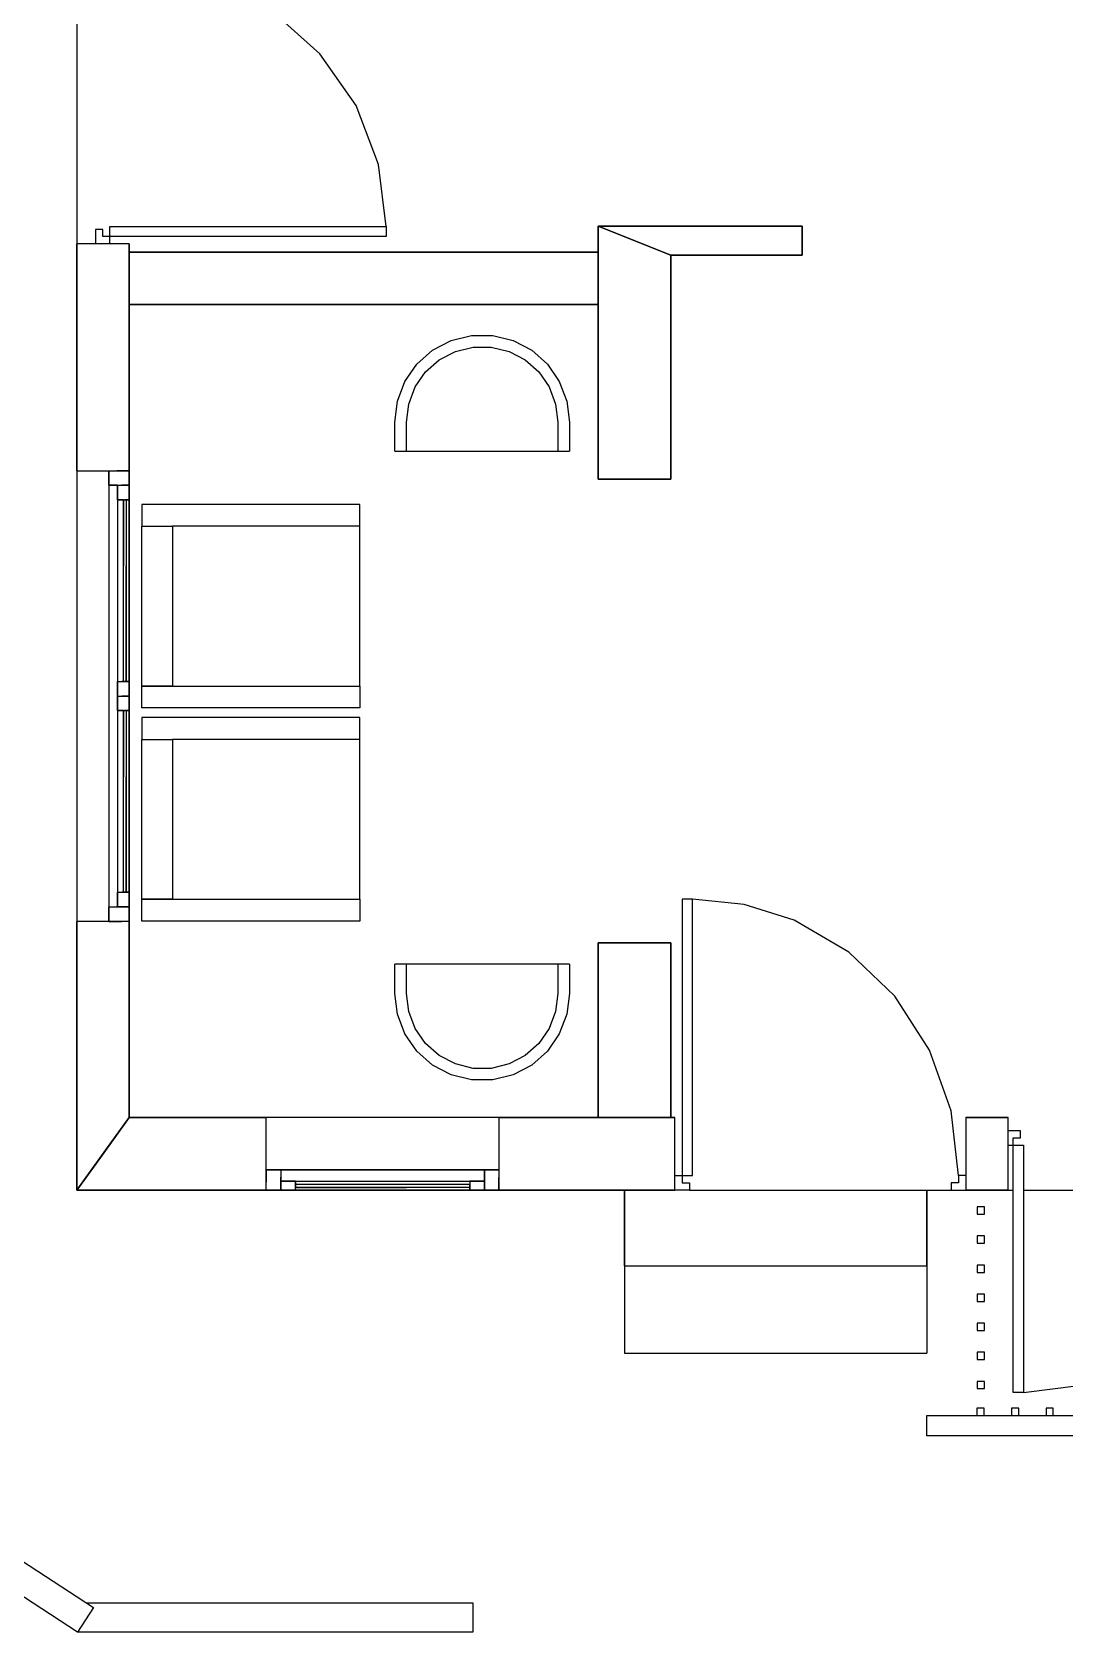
# Model space of a CAD drawing. Header units: metres. Extents: x -93 to 204, y -201 to -18.
# Drawn here: x 34 to 105, y -200.6 to -90.6 of the extents above; entities that cross this region are included whole.
import ezdxf

# ---------------------------------------------------------------- set-up
doc = ezdxf.new("R2010")
doc.units = ezdxf.units.M

msp = doc.modelspace()

# ---------------------------------------------------------------- linework, layer by layer
for p, q in [((37.04, -29.35), (37.04, -105.17)), ((53.76, -92.09), (50.48, -89.17)), ((56.24, -95.66), (53.76, -92.09)), ((57.79, -99.7), (56.24, -95.66)), ((58.32, -103.97), (57.79, -99.7)), ((38.32, -104.17), (38.32, -105.17)), ((38.82, -104.17), (38.32, -104.17)), ((38.82, -104.67), (38.82, -104.17)), ((39.32, -103.97), (58.32, -103.97)), ((39.32, -104.67), (39.32, -103.97)), ((58.32, -103.97), (58.32, -104.67)), ((72.89, -103.95), (77.89, -105.95)), ((72.89, -121.35), (72.89, -103.95)), ((72.89, -103.95), (86.91, -103.95)), ((77.89, -105.95), (72.89, -103.95)), ((86.91, -103.95), (86.91, -105.95)), ((40.64, -105.17), (37.04, -105.17)), ((37.04, -120.77), (37.04, -105.17)), ((39.32, -104.67), (38.82, -104.67)), ((58.32, -104.67), (39.32, -104.67)), ((39.32, -105.17), (39.32, -104.67)), ((40.64, -105.17), (40.64, -120.77)), ((40.64, -105.75), (72.89, -105.75)), ((40.64, -109.35), (40.64, -105.75)), ((72.89, -105.75), (72.89, -109.35)), ((77.89, -105.95), (77.89, -121.35)), ((86.91, -105.95), (77.89, -105.95)), ((72.89, -109.35), (40.64, -109.35)), ((61.5, -112.49), (62.78, -111.82)), ((62.78, -111.82), (64.19, -111.47)), ((64.19, -111.47), (65.64, -111.47)), ((65.64, -111.47), (67.04, -111.82)), ((67.04, -111.82), (68.32, -112.49)), ((60.42, -113.45), (61.5, -112.49)), ((61.02, -113.98), (61.96, -113.15)), ((61.96, -113.15), (63.07, -112.57)), ((63.07, -112.57), (64.29, -112.27)), ((64.29, -112.27), (65.54, -112.27)), ((65.54, -112.27), (66.76, -112.57)), ((66.76, -112.57), (67.87, -113.15)), ((67.87, -113.15), (68.8, -113.98)), ((68.32, -112.49), (69.4, -113.45)), ((-92.26, -113.72), (38.18, -198.97)), ((59.6, -114.64), (60.42, -113.45)), ((60.31, -115.01), (61.02, -113.98)), ((68.8, -113.98), (69.52, -115.01)), ((69.4, -113.45), (70.22, -114.64)), ((37.08, -200.65), (-93.35, -115.4)), ((59.09, -115.99), (59.6, -114.64)), ((59.86, -116.19), (60.31, -115.01)), ((69.52, -115.01), (69.96, -116.19)), ((70.22, -114.64), (70.74, -115.99)), ((58.91, -117.43), (59.09, -115.99)), ((59.71, -117.43), (59.86, -116.19)), ((69.96, -116.19), (70.11, -117.43)), ((70.74, -115.99), (70.91, -117.43)), ((58.91, -119.43), (58.91, -117.43)), ((59.71, -119.43), (59.71, -117.43)), ((70.11, -117.43), (70.11, -119.43)), ((70.91, -117.43), (70.91, -119.43)), ((58.91, -119.43), (70.91, -119.43)), ((37.04, -120.77), (37.04, -151.77)), ((37.04, -120.77), (40.64, -120.77)), ((39.24, -120.77), (40.64, -120.77)), ((39.24, -121.77), (39.24, -120.77)), ((39.24, -120.77), (39.24, -151.77)), ((39.24, -120.77), (39.78, -120.77)), ((39.24, -120.77), (39.24, -121.41)), ((40.64, -120.77), (39.78, -120.77)), ((40.64, -120.77), (40.64, -151.77)), ((40.64, -120.77), (40.64, -121.77)), ((40.64, -151.77), (40.64, -120.77)), ((40.64, -120.77), (40.64, -121.41)), ((39.24, -121.77), (39.24, -121.41)), ((39.84, -121.77), (39.24, -121.77)), ((39.24, -121.77), (40.64, -121.77)), ((39.24, -121.77), (39.24, -150.77)), ((39.24, -121.77), (40.12, -121.77)), ((39.84, -121.77), (40.64, -121.77)), ((39.84, -122.77), (39.84, -121.77)), ((39.84, -121.77), (39.84, -136.27)), ((39.84, -121.77), (40.64, -121.77)), ((39.84, -121.77), (40.14, -121.77)), ((39.84, -121.77), (39.84, -122.43)), ((40.64, -121.77), (40.12, -121.77)), ((40.64, -121.77), (40.14, -121.77)), ((40.64, -121.77), (40.64, -121.41)), ((40.64, -136.27), (40.64, -121.77)), ((40.64, -121.77), (40.64, -122.77)), ((40.64, -121.77), (40.64, -150.77)), ((40.64, -121.77), (40.64, -122.43)), ((77.89, -121.35), (72.89, -121.35)), ((39.84, -122.77), (39.84, -122.43)), ((40.24, -122.77), (39.84, -122.77)), ((39.84, -122.77), (40.64, -122.77)), ((39.84, -122.77), (39.84, -135.27)), ((39.84, -122.77), (40.35, -122.77)), ((40.24, -122.77), (40.44, -122.77)), ((40.24, -135.27), (40.24, -122.77)), ((40.24, -135.27), (40.24, -122.77)), ((40.24, -122.77), (40.44, -122.77)), ((40.24, -122.77), (40.32, -122.77)), ((40.24, -122.77), (40.24, -127.32)), ((40.44, -122.77), (40.32, -122.77)), ((40.64, -122.77), (40.35, -122.77)), ((40.44, -122.77), (40.44, -135.27)), ((40.44, -122.77), (40.44, -135.27)), ((40.64, -122.77), (40.44, -122.77)), ((40.44, -122.77), (40.44, -127.32)), ((40.64, -122.77), (40.64, -122.43)), ((40.64, -122.77), (40.64, -135.27)), ((41.51, -123.09), (41.51, -124.59)), ((56.51, -123.09), (41.51, -123.09)), ((56.51, -124.59), (56.51, -123.09)), ((41.51, -124.59), (43.61, -124.59)), ((41.51, -135.59), (41.51, -124.59)), ((43.61, -124.59), (43.61, -135.59)), ((56.51, -124.59), (43.61, -124.59)), ((56.51, -135.59), (56.51, -124.59)), ((40.24, -135.27), (40.24, -127.32)), ((40.44, -135.27), (40.44, -127.32)), ((39.84, -135.27), (40.24, -135.27)), ((39.84, -135.27), (40.64, -135.27)), ((39.84, -136.27), (39.84, -135.27)), ((39.84, -135.27), (40.13, -135.27)), ((39.84, -135.27), (39.84, -135.88)), ((40.64, -135.27), (40.13, -135.27)), ((40.24, -135.27), (40.44, -135.27)), ((40.44, -135.27), (40.24, -135.27)), ((40.24, -135.27), (40.37, -135.27)), ((40.44, -135.27), (40.37, -135.27)), ((40.44, -135.27), (40.64, -135.27)), ((40.64, -135.27), (40.64, -136.27)), ((40.64, -135.27), (40.64, -135.88)), ((39.84, -136.27), (39.84, -135.88)), ((39.84, -136.27), (40.64, -136.27)), ((39.84, -137.27), (39.84, -136.27)), ((39.84, -136.27), (39.84, -150.77)), ((39.84, -136.27), (40.34, -136.27)), ((39.84, -136.27), (40.14, -136.27)), ((39.84, -136.27), (39.84, -136.93)), ((40.64, -136.27), (40.14, -136.27)), ((40.64, -136.27), (40.34, -136.27)), ((40.64, -136.27), (40.64, -135.88)), ((40.64, -136.27), (40.64, -150.77)), ((40.64, -136.27), (40.64, -137.27)), ((40.64, -136.27), (40.64, -136.93)), ((43.61, -135.59), (41.51, -135.59)), ((41.51, -135.59), (56.51, -135.59)), ((41.51, -137.09), (41.51, -135.59)), ((56.51, -135.59), (56.51, -137.09)), ((39.84, -137.27), (39.84, -136.93)), ((40.24, -137.27), (39.84, -137.27)), ((39.84, -137.27), (40.64, -137.27)), ((39.84, -137.27), (39.84, -149.77)), ((39.84, -137.27), (40.35, -137.27)), ((40.24, -137.27), (40.44, -137.27)), ((40.24, -149.77), (40.24, -137.27)), ((40.24, -149.77), (40.24, -137.27)), ((40.24, -137.27), (40.44, -137.27)), ((40.24, -137.27), (40.32, -137.27)), ((40.24, -137.27), (40.24, -141.82)), ((40.44, -137.27), (40.32, -137.27)), ((40.64, -137.27), (40.35, -137.27)), ((40.44, -137.27), (40.44, -149.77)), ((40.44, -137.27), (40.44, -149.77)), ((40.64, -137.27), (40.44, -137.27)), ((40.44, -137.27), (40.44, -141.82)), ((40.64, -137.27), (40.64, -136.93)), ((40.64, -137.27), (40.64, -149.77)), ((56.51, -137.09), (41.51, -137.09)), ((41.51, -137.75), (41.51, -139.25)), ((56.51, -137.75), (41.51, -137.75)), ((56.51, -139.25), (56.51, -137.75)), ((41.51, -139.25), (43.61, -139.25)), ((41.51, -150.25), (41.51, -139.25)), ((43.61, -139.25), (43.61, -150.25)), ((56.51, -139.25), (43.61, -139.25)), ((56.51, -150.25), (56.51, -139.25)), ((40.24, -149.77), (40.24, -141.82)), ((40.44, -149.77), (40.44, -141.82)), ((39.84, -149.77), (40.24, -149.77)), ((39.84, -149.77), (40.64, -149.77)), ((39.84, -150.77), (39.84, -149.77)), ((39.84, -149.77), (40.13, -149.77)), ((39.84, -149.77), (39.84, -150.38)), ((39.84, -150.77), (39.84, -150.38)), ((40.64, -149.77), (40.13, -149.77)), ((40.24, -149.77), (40.44, -149.77)), ((40.44, -149.77), (40.24, -149.77)), ((40.24, -149.77), (40.37, -149.77)), ((40.44, -149.77), (40.37, -149.77)), ((40.44, -149.77), (40.64, -149.77)), ((40.64, -149.77), (40.64, -150.77)), ((40.64, -149.77), (40.64, -150.38)), ((40.64, -150.77), (40.64, -150.38)), ((43.61, -150.25), (41.51, -150.25)), ((41.51, -150.25), (56.51, -150.25)), ((41.51, -151.75), (41.51, -150.25)), ((56.51, -150.25), (56.51, -151.75)), ((78.67, -150.25), (78.67, -169.25)), ((79.37, -150.25), (78.67, -150.25)), ((79.37, -169.25), (79.37, -150.25)), ((82.94, -150.61), (79.37, -150.25)), ((86.37, -151.69), (82.94, -150.61)), ((40.64, -151.77), (37.04, -151.77)), ((37.04, -170.25), (37.04, -151.77)), ((39.24, -150.77), (39.84, -150.77)), ((39.24, -150.77), (40.64, -150.77)), ((39.24, -151.77), (39.24, -150.77)), ((39.24, -150.77), (39.77, -150.77)), ((39.24, -150.77), (39.24, -151.37)), ((39.24, -151.77), (39.24, -151.37)), ((40.64, -151.77), (39.24, -151.77)), ((39.24, -151.77), (40.11, -151.77)), ((40.64, -150.77), (39.77, -150.77)), ((39.84, -150.77), (40.64, -150.77)), ((40.64, -150.77), (39.84, -150.77)), ((39.84, -150.77), (40.34, -150.77)), ((40.64, -151.77), (40.11, -151.77)), ((40.64, -150.77), (40.34, -150.77)), ((40.64, -150.77), (40.64, -151.77)), ((40.64, -150.77), (40.64, -151.37)), ((40.64, -151.77), (40.64, -151.37)), ((40.64, -151.77), (40.64, -165.25)), ((56.51, -151.75), (41.51, -151.75)), ((90.13, -153.88), (86.37, -151.69)), ((72.89, -153.25), (77.89, -153.25)), ((72.89, -165.25), (72.89, -153.25)), ((77.89, -153.25), (77.89, -165.25)), ((93.29, -156.91), (90.13, -153.88)), ((58.91, -156.72), (58.91, -154.72)), ((70.91, -154.72), (58.91, -154.72)), ((59.71, -156.72), (59.71, -154.72)), ((70.11, -154.72), (70.11, -156.72)), ((70.91, -154.72), (70.91, -156.72)), ((59.09, -158.15), (58.91, -156.72)), ((59.86, -157.96), (59.71, -156.72)), ((70.11, -156.72), (69.96, -157.96)), ((70.91, -156.72), (70.74, -158.15)), ((95.68, -160.62), (93.29, -156.91)), ((59.6, -159.5), (59.09, -158.15)), ((60.31, -159.13), (59.86, -157.96)), ((69.96, -157.96), (69.52, -159.13)), ((70.74, -158.15), (70.22, -159.5)), ((60.42, -160.69), (59.6, -159.5)), ((61.02, -160.16), (60.31, -159.13)), ((69.52, -159.13), (68.8, -160.16)), ((70.22, -159.5), (69.4, -160.69)), ((61.96, -160.99), (61.02, -160.16)), ((68.8, -160.16), (67.87, -160.99)), ((97.16, -164.81), (95.68, -160.62)), ((61.5, -161.65), (60.42, -160.69)), ((62.78, -162.32), (61.5, -161.65)), ((63.07, -161.58), (61.96, -160.99)), ((64.29, -161.88), (63.07, -161.58)), ((66.76, -161.58), (65.54, -161.88)), ((67.87, -160.99), (66.76, -161.58)), ((68.32, -161.65), (67.04, -162.32)), ((69.4, -160.69), (68.32, -161.65)), ((64.19, -162.67), (62.78, -162.32)), ((65.64, -162.67), (64.19, -162.67)), ((65.54, -161.88), (64.29, -161.88)), ((67.04, -162.32), (65.64, -162.67)), ((97.67, -169.25), (97.16, -164.81)), ((40.64, -165.25), (37.04, -170.25)), ((37.04, -170.25), (40.64, -165.25)), ((40.64, -165.25), (50.07, -165.25)), ((66.07, -165.25), (50.07, -165.25)), ((50.07, -170.25), (50.07, -165.25)), ((66.07, -165.25), (78.17, -165.25)), ((66.07, -165.25), (66.07, -170.25)), ((77.89, -165.25), (72.89, -165.25)), ((78.17, -170.25), (78.17, -165.25)), ((98.17, -165.25), (101.09, -165.25)), ((98.17, -165.25), (98.17, -170.25)), ((101.09, -170.25), (101.09, -165.25)), ((101.93, -166.17), (101.09, -166.17)), ((101.93, -166.67), (101.93, -166.17)), ((101.09, -167.17), (101.43, -167.17)), ((101.43, -166.67), (101.93, -166.67)), ((101.43, -167.17), (101.43, -166.67)), ((101.43, -184.17), (101.43, -167.17)), ((101.43, -167.17), (102.13, -167.17)), ((102.13, -167.17), (102.13, -184.17)), ((50.07, -168.85), (51.07, -168.85)), ((66.07, -168.85), (50.07, -168.85)), ((50.07, -170.25), (50.07, -168.85)), ((50.07, -168.85), (50.47, -168.85)), ((50.07, -168.85), (50.07, -169.71)), ((51.07, -168.85), (50.47, -168.85)), ((51.07, -168.85), (51.07, -169.65)), ((51.07, -168.85), (51.07, -170.25)), ((51.07, -168.85), (65.07, -168.85)), ((51.07, -168.85), (51.07, -169.37)), ((51.07, -170.25), (51.07, -169.37)), ((65.07, -168.85), (66.07, -168.85)), ((65.07, -169.65), (65.07, -168.85)), ((65.07, -170.25), (65.07, -168.85)), ((65.07, -168.85), (65.43, -168.85)), ((65.07, -168.85), (65.07, -169.72)), ((66.07, -168.85), (65.43, -168.85)), ((66.07, -168.85), (66.07, -170.25)), ((66.07, -168.85), (66.07, -169.39)), ((66.07, -170.25), (66.07, -169.39)), ((78.17, -169.25), (78.67, -169.25)), ((78.67, -169.25), (79.37, -169.25)), ((78.67, -169.25), (78.67, -169.75)), ((97.67, -169.25), (97.67, -169.75)), ((98.17, -169.25), (97.67, -169.25)), ((50.07, -170.25), (37.04, -170.25)), ((50.07, -170.25), (50.07, -169.71)), ((51.07, -170.25), (50.07, -170.25)), ((66.07, -170.25), (50.07, -170.25)), ((50.07, -170.25), (66.07, -170.25)), ((50.07, -170.25), (50.71, -170.25)), ((51.07, -170.25), (50.71, -170.25)), ((52.07, -169.65), (51.07, -169.65)), ((51.07, -169.65), (51.07, -170.25)), ((51.07, -169.65), (65.07, -169.65)), ((51.07, -169.65), (51.07, -170.25)), ((51.07, -169.65), (51.72, -169.65)), ((51.07, -169.65), (51.07, -169.87)), ((51.07, -170.25), (51.07, -169.87)), ((51.07, -170.25), (52.07, -170.25)), ((51.07, -170.25), (51.46, -170.25)), ((52.07, -170.25), (51.46, -170.25)), ((52.07, -169.65), (51.72, -169.65)), ((52.07, -169.87), (52.07, -169.65)), ((52.07, -170.25), (52.07, -169.65)), ((52.07, -169.65), (64.07, -169.65)), ((52.07, -169.65), (52.07, -170.03)), ((64.07, -169.87), (52.07, -169.87)), ((52.07, -169.87), (52.07, -170.07)), ((52.07, -169.87), (52.07, -169.94)), ((52.07, -170.07), (52.07, -169.94)), ((52.07, -170.25), (52.07, -170.03)), ((64.07, -170.07), (52.07, -170.07)), ((52.07, -170.25), (52.07, -170.07)), ((52.07, -170.07), (59.7, -170.07)), ((52.07, -170.25), (64.07, -170.25)), ((64.07, -170.07), (59.7, -170.07)), ((65.07, -169.65), (64.07, -169.65)), ((64.07, -169.65), (64.07, -169.87)), ((64.07, -169.65), (64.07, -170.25)), ((64.07, -169.65), (64.68, -169.65)), ((64.07, -169.65), (64.07, -169.87)), ((64.07, -169.87), (64.07, -170.07)), ((64.07, -169.87), (64.07, -170)), ((64.07, -170.25), (64.07, -169.87)), ((64.07, -170.07), (64.07, -170)), ((64.07, -170.07), (64.07, -170.25)), ((64.07, -170.25), (65.07, -170.25)), ((64.07, -170.25), (64.42, -170.25)), ((65.07, -170.25), (64.42, -170.25)), ((65.07, -169.65), (64.68, -169.65)), ((65.07, -169.65), (65.07, -170.25)), ((65.07, -170.25), (65.07, -169.65)), ((65.07, -169.65), (65.07, -170.02)), ((65.07, -170.25), (65.07, -169.72)), ((65.07, -170.25), (65.07, -170.02)), ((66.07, -170.25), (65.07, -170.25)), ((65.07, -170.25), (65.67, -170.25)), ((66.07, -170.25), (65.67, -170.25)), ((78.17, -170.25), (66.07, -170.25)), ((74.7, -175.47), (74.7, -170.25)), ((74.7, -170.25), (74.7, -175.47)), ((79.17, -170.25), (78.17, -170.25)), ((78.67, -169.75), (79.17, -169.75)), ((79.17, -169.75), (79.17, -170.25)), ((79.17, -170.25), (97.17, -170.25)), ((95.5, -175.47), (95.5, -170.25)), ((95.5, -170.25), (95.5, -175.47)), ((97.17, -169.75), (97.17, -170.25)), ((97.67, -169.75), (97.17, -169.75)), ((97.17, -170.25), (98.17, -170.25)), ((101.09, -170.25), (98.17, -170.25)), ((101.09, -170.25), (101.43, -170.25)), ((102.13, -170.25), (119.09, -170.25)), ((98.96, -171.41), (98.96, -171.91)), ((99.46, -171.41), (98.96, -171.41)), ((99.46, -171.91), (99.46, -171.41)), ((98.96, -171.91), (99.46, -171.91)), ((98.96, -173.41), (98.96, -173.91)), ((99.46, -173.41), (98.96, -173.41)), ((99.46, -173.91), (99.46, -173.41)), ((98.96, -173.91), (99.46, -173.91)), ((74.7, -175.47), (95.5, -175.47)), ((74.7, -175.47), (74.7, -181.47)), ((95.5, -175.47), (95.5, -181.47)), ((98.96, -175.41), (98.96, -175.91)), ((99.46, -175.41), (98.96, -175.41)), ((98.96, -175.91), (99.46, -175.91)), ((99.46, -175.91), (99.46, -175.41)), ((98.96, -177.41), (98.96, -177.91)), ((99.46, -177.41), (98.96, -177.41)), ((98.96, -177.91), (99.46, -177.91)), ((99.46, -177.91), (99.46, -177.41)), ((98.96, -179.41), (98.96, -179.91)), ((99.46, -179.41), (98.96, -179.41)), ((98.96, -179.91), (99.46, -179.91)), ((99.46, -179.91), (99.46, -179.41)), ((74.7, -181.47), (95.5, -181.47)), ((98.96, -181.41), (98.96, -181.91)), ((99.46, -181.41), (98.96, -181.41)), ((99.46, -181.91), (99.46, -181.41)), ((98.96, -181.91), (99.46, -181.91)), ((98.96, -183.41), (98.96, -183.91)), ((99.46, -183.41), (98.96, -183.41)), ((99.46, -183.91), (99.46, -183.41)), ((102.13, -184.17), (105.94, -183.7)), ((98.96, -183.91), (99.46, -183.91)), ((102.13, -184.17), (101.43, -184.17)), ((95.5, -185.75), (98.93, -185.75)), ((95.5, -187.15), (95.5, -185.75)), ((99.43, -185.25), (98.93, -185.25)), ((98.93, -185.25), (98.93, -185.75)), ((98.93, -185.75), (99.43, -185.75)), ((99.43, -185.75), (99.43, -185.25)), ((99.43, -185.75), (101.31, -185.75)), ((101.81, -185.25), (101.31, -185.25)), ((101.31, -185.25), (101.31, -185.75)), ((101.31, -185.75), (101.81, -185.75)), ((101.81, -185.75), (101.81, -185.25)), ((101.81, -185.75), (103.69, -185.75)), ((104.19, -185.25), (103.69, -185.25)), ((103.69, -185.25), (103.69, -185.75)), ((103.69, -185.75), (104.19, -185.75)), ((104.19, -185.75), (104.19, -185.25)), ((104.19, -185.75), (106.07, -185.75)), ((160.55, -187.15), (95.5, -187.15)), ((38.18, -198.97), (37.08, -200.65)), ((37.68, -198.65), (64.27, -198.65)), ((64.27, -198.65), (64.27, -200.65)), ((64.27, -200.65), (37.08, -200.65))]:
    msp.add_line(p, q)
for points in [[(86.91, -103.95), (80.37, -103.95), (72.89, -103.95), (72.89, -105.75), (58.44, -105.75), (40.64, -105.75), (40.64, -105.17), (37.9, -105.17), (37.04, -105.17), (37.04, -111.17), (37.04, -120.77), (39.26, -120.77), (40.64, -120.77), (40.64, -111.17), (40.64, -109.35), (55.1, -109.35), (72.89, -109.35), (72.89, -112.07), (72.89, -121.35), (75.23, -121.35), (77.89, -121.35), (77.89, -114.16), (77.89, -105.95), (82.1, -105.95), (86.91, -105.95), (86.91, -105.02)], [(86.91, -103.95), (80.37, -103.95), (72.89, -103.95), (72.89, -105.75), (58.44, -105.75), (40.64, -105.75), (40.64, -105.17), (37.9, -105.17), (37.04, -105.17), (37.04, -111.17), (37.04, -120.77), (39.26, -120.77), (40.64, -120.77), (40.64, -111.17), (40.64, -109.35), (55.1, -109.35), (72.89, -109.35), (72.89, -112.07), (72.89, -121.35), (75.23, -121.35), (77.89, -121.35), (77.89, -114.16), (77.89, -105.95), (82.1, -105.95), (86.91, -105.95), (86.91, -105.02)], [(40.64, -165.25), (40.64, -154.98), (40.64, -151.77), (38.43, -151.77), (37.04, -151.77), (37.04, -156.17), (37.04, -170.25), (39.03, -167.49)], [(40.64, -165.25), (40.64, -154.98), (40.64, -151.77), (38.43, -151.77), (37.04, -151.77), (37.04, -156.17), (37.04, -170.25), (39.03, -167.49)], [(72.89, -158.85), (72.89, -165.25), (66.07, -165.25), (66.07, -168.32), (66.07, -170.25), (73.52, -170.25), (78.17, -170.25), (78.17, -166.44), (78.17, -165.25), (77.89, -165.25), (77.89, -159.65), (77.89, -153.25), (75.56, -153.25), (72.89, -153.25)], [(72.89, -158.85), (72.89, -165.25), (66.07, -165.25), (66.07, -168.32), (66.07, -170.25), (73.52, -170.25), (78.17, -170.25), (78.17, -166.44), (78.17, -165.25), (77.89, -165.25), (77.89, -159.65), (77.89, -153.25), (75.56, -153.25), (72.89, -153.25)], [(37.04, -170.25), (46.97, -170.25), (50.07, -170.25), (50.07, -167.17), (50.07, -165.25), (47.82, -165.25), (40.64, -165.25), (38.66, -168.01)], [(37.04, -170.25), (46.97, -170.25), (50.07, -170.25), (50.07, -167.17), (50.07, -165.25), (47.82, -165.25), (40.64, -165.25), (38.66, -168.01)], [(98.17, -170.25), (98.87, -170.25), (101.09, -170.25), (101.09, -166.44), (101.09, -165.25), (98.87, -165.25), (98.17, -165.25), (98.17, -169.06)], [(98.17, -170.25), (98.87, -170.25), (101.09, -170.25), (101.09, -166.44), (101.09, -165.25), (98.87, -165.25), (98.17, -165.25), (98.17, -169.06)], [(99.06, -171.41), (98.96, -171.41), (98.96, -171.81), (98.96, -171.91), (99.37, -171.91), (99.46, -171.91), (99.46, -171.5), (99.46, -171.41)], [(99.06, -173.41), (98.96, -173.41), (98.96, -173.81), (98.96, -173.91), (99.37, -173.91), (99.46, -173.91), (99.46, -173.5), (99.46, -173.41)], [(99.06, -175.41), (98.96, -175.41), (98.96, -175.81), (98.96, -175.91), (99.37, -175.91), (99.46, -175.91), (99.46, -175.5), (99.46, -175.41)], [(99.06, -177.41), (98.96, -177.41), (98.96, -177.81), (98.96, -177.91), (99.37, -177.91), (99.46, -177.91), (99.46, -177.5), (99.46, -177.41)], [(99.06, -179.41), (98.96, -179.41), (98.96, -179.81), (98.96, -179.91), (99.37, -179.91), (99.46, -179.91), (99.46, -179.5), (99.46, -179.41)], [(99.06, -181.41), (98.96, -181.41), (98.96, -181.81), (98.96, -181.91), (99.37, -181.91), (99.46, -181.91), (99.46, -181.5), (99.46, -181.41)], [(99.06, -183.41), (98.96, -183.41), (98.96, -183.81), (98.96, -183.91), (99.37, -183.91), (99.46, -183.91), (99.46, -183.5), (99.46, -183.41)], [(98.93, -185.66), (98.93, -185.75), (99.34, -185.75), (99.43, -185.75), (99.43, -185.34), (99.43, -185.25), (99.02, -185.25), (98.93, -185.25)], [(101.31, -185.66), (101.31, -185.75), (101.72, -185.75), (101.81, -185.75), (101.81, -185.34), (101.81, -185.25), (101.4, -185.25), (101.31, -185.25)], [(103.69, -185.66), (103.69, -185.75), (104.1, -185.75), (104.19, -185.75), (104.19, -185.34), (104.19, -185.25), (103.78, -185.25), (103.69, -185.25)]]:
    msp.add_lwpolyline(points, close=True)

doc.saveas('drawing.dxf')
